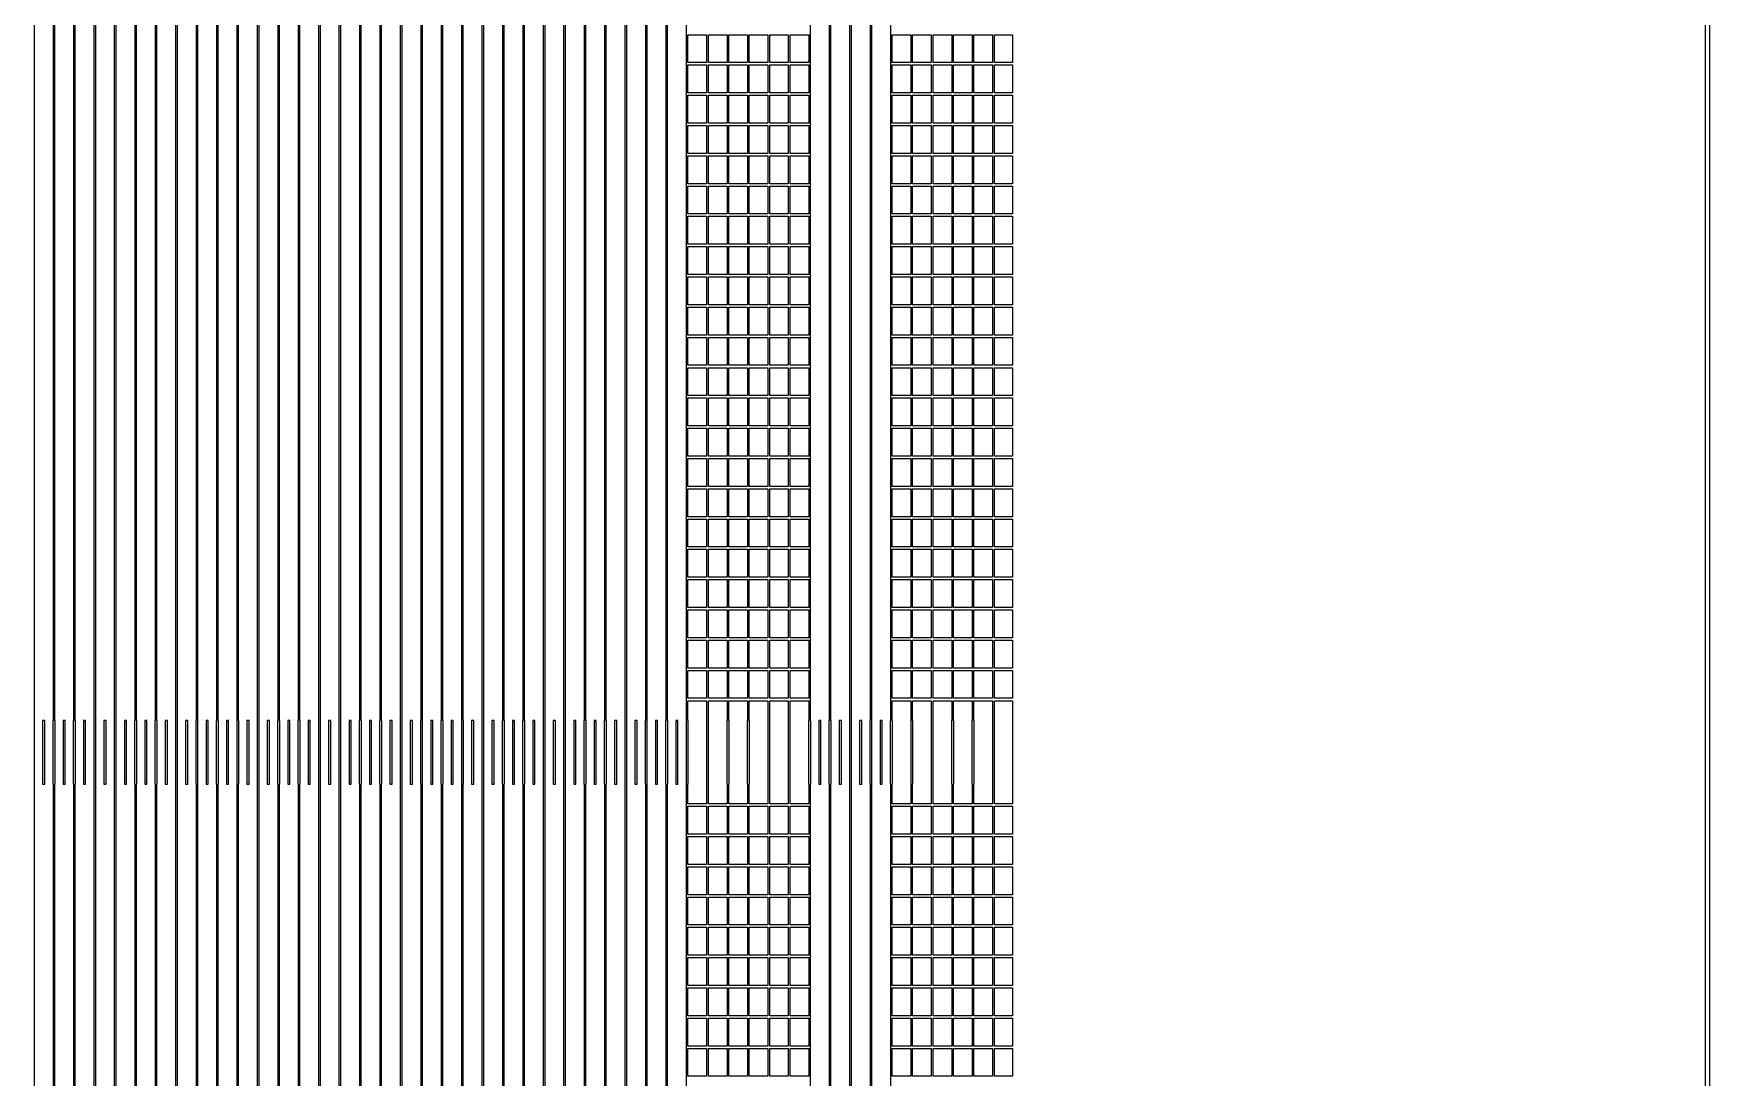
# Model space of a CAD drawing. Extents: x -145 to 145, y -175 to 185.
# Drawn here: x 60.1 to 145.1, y 4.6 to 57.6 of the extents above; entities that cross this region are included whole.
import ezdxf

# ---------------------------------------------------------------- set-up
doc = ezdxf.new("R2010")
doc.units = 0
doc.layers.add('screen_exp-1p', color=7, linetype='CONTINUOUS')

msp = doc.modelspace()

# ---------------------------------------------------------------- linework, layer by layer
at = {"layer": 'screen_exp-1p'}
for points in [[(-145.1, 185.1), (145.1, 185.1), (145.1, -175.1), (-145.1, -175.1), (-145.1, 185.1)], [(-144.9, 0.1), (-134.9, 0.1), (-134.9, -0.1), (-144.9, -0.1), (-144.9, -174.9), (144.9, -174.9), (144.9, -0.1), (134.9, -0.1), (134.9, 0.1), (144.9, 0.1), (144.9, 184.9), (-144.9, 184.9), (-144.9, 0.1)], [(60.133, -19.492), (60.133, 19.492), (60.143, 19.492), (60.143, 22.728), (60.133, 22.728), (60.133, 61.712)], [(61.079, 61.712), (61.079, 22.728), (61.069, 22.728), (61.069, 19.492), (61.079, 19.492), (61.079, -19.492)], [(61.169, -19.492), (61.169, 19.492), (61.179, 19.492), (61.179, 22.728), (61.169, 22.728), (61.169, 61.712)], [(62.115, 61.712), (62.115, 22.728), (62.105, 22.728), (62.105, 19.492), (62.115, 19.492), (62.115, -19.492)], [(62.205, -19.492), (62.205, 19.492), (62.215, 19.492), (62.215, 22.728), (62.205, 22.728), (62.205, 61.712)], [(63.151, 61.712), (63.151, 22.728), (63.141, 22.728), (63.141, 19.492), (63.151, 19.492), (63.151, -19.492)], [(63.241, -19.492), (63.241, 19.492), (63.251, 19.492), (63.251, 22.728), (63.241, 22.728), (63.241, 61.712)], [(64.187, 61.712), (64.187, 22.728), (64.177, 22.728), (64.177, 19.492), (64.187, 19.492), (64.187, -19.492)], [(64.277, -19.492), (64.277, 19.492), (64.287, 19.492), (64.287, 22.728), (64.277, 22.728), (64.277, 61.712)], [(65.223, 61.712), (65.223, 22.728), (65.213, 22.728), (65.213, 19.492), (65.223, 19.492), (65.223, -19.492)], [(65.313, -19.492), (65.313, 19.492), (65.323, 19.492), (65.323, 22.728), (65.313, 22.728), (65.313, 61.712)], [(66.259, 61.712), (66.259, 22.728), (66.249, 22.728), (66.249, 19.492), (66.259, 19.492), (66.259, -19.492)], [(66.349, -19.492), (66.349, 19.492), (66.359, 19.492), (66.359, 22.728), (66.349, 22.728), (66.349, 61.712)], [(67.295, 61.712), (67.295, 22.728), (67.285, 22.728), (67.285, 19.492), (67.295, 19.492), (67.295, -19.492)], [(67.385, -19.492), (67.385, 19.492), (67.395, 19.492), (67.395, 22.728), (67.385, 22.728), (67.385, 61.712)], [(68.331, 61.712), (68.331, 22.728), (68.321, 22.728), (68.321, 19.492), (68.331, 19.492), (68.331, -19.492)], [(68.421, -19.492), (68.421, 19.492), (68.431, 19.492), (68.431, 22.728), (68.421, 22.728), (68.421, 61.712)], [(69.367, 61.712), (69.367, 22.728), (69.357, 22.728), (69.357, 19.492), (69.367, 19.492), (69.367, -19.492)], [(69.457, -19.492), (69.457, 19.492), (69.467, 19.492), (69.467, 22.728), (69.457, 22.728), (69.457, 61.712)], [(70.403, 61.712), (70.403, 22.728), (70.393, 22.728), (70.393, 19.492), (70.403, 19.492), (70.403, -19.492)], [(70.493, -19.492), (70.493, 19.492), (70.503, 19.492), (70.503, 22.728), (70.493, 22.728), (70.493, 61.712)], [(71.439, 61.712), (71.439, 22.728), (71.429, 22.728), (71.429, 19.492), (71.439, 19.492), (71.439, -19.492)], [(71.529, -19.492), (71.529, 19.492), (71.539, 19.492), (71.539, 22.728), (71.529, 22.728), (71.529, 61.712)], [(72.475, 61.712), (72.475, 22.728), (72.465, 22.728), (72.465, 19.492), (72.475, 19.492), (72.475, -19.492)], [(72.565, -19.492), (72.565, 19.492), (72.575, 19.492), (72.575, 22.728), (72.565, 22.728), (72.565, 61.712)], [(73.511, 61.712), (73.511, 22.728), (73.501, 22.728), (73.501, 19.492), (73.511, 19.492), (73.511, -19.492)], [(73.601, -19.492), (73.601, 19.492), (73.611, 19.492), (73.611, 22.728), (73.601, 22.728), (73.601, 61.712)], [(74.547, 61.712), (74.547, 22.728), (74.537, 22.728), (74.537, 19.492), (74.547, 19.492), (74.547, -19.492)], [(74.637, -19.492), (74.637, 19.492), (74.647, 19.492), (74.647, 22.728), (74.637, 22.728), (74.637, 61.712)], [(75.583, 61.712), (75.583, 22.728), (75.573, 22.728), (75.573, 19.492), (75.583, 19.492), (75.583, -19.492)], [(75.673, -19.492), (75.673, 19.492), (75.683, 19.492), (75.683, 22.728), (75.673, 22.728), (75.673, 61.712)], [(76.619, 61.712), (76.619, 22.728), (76.609, 22.728), (76.609, 19.492), (76.619, 19.492), (76.619, -19.492)], [(76.709, -19.492), (76.709, 19.492), (76.719, 19.492), (76.719, 22.728), (76.709, 22.728), (76.709, 61.712)], [(77.655, 61.712), (77.655, 22.728), (77.645, 22.728), (77.645, 19.492), (77.655, 19.492), (77.655, -19.492)], [(77.745, -19.492), (77.745, 19.492), (77.755, 19.492), (77.755, 22.728), (77.745, 22.728), (77.745, 61.712)], [(78.691, 61.712), (78.691, 22.728), (78.681, 22.728), (78.681, 19.492), (78.691, 19.492), (78.691, -19.492)], [(78.781, -19.492), (78.781, 19.492), (78.791, 19.492), (78.791, 22.728), (78.781, 22.728), (78.781, 61.712)], [(79.727, 61.712), (79.727, 22.728), (79.717, 22.728), (79.717, 19.492), (79.727, 19.492), (79.727, -19.492)], [(79.817, -19.492), (79.817, 19.492), (79.827, 19.492), (79.827, 22.728), (79.817, 22.728), (79.817, 61.712)], [(80.763, 61.712), (80.763, 22.728), (80.753, 22.728), (80.753, 19.492), (80.763, 19.492), (80.763, -19.492)], [(80.853, -19.492), (80.853, 19.492), (80.863, 19.492), (80.863, 22.728), (80.853, 22.728), (80.853, 61.712)], [(81.799, 61.712), (81.799, 22.728), (81.789, 22.728), (81.789, 19.492), (81.799, 19.492), (81.799, -19.492)], [(81.889, -19.492), (81.889, 19.492), (81.899, 19.492), (81.899, 22.728), (81.889, 22.728), (81.889, 61.712)], [(82.835, 61.712), (82.835, 22.728), (82.825, 22.728), (82.825, 19.492), (82.835, 19.492), (82.835, -19.492)], [(82.925, -19.492), (82.925, 19.492), (82.935, 19.492), (82.935, 22.728), (82.925, 22.728), (82.925, 61.712)], [(83.871, 61.712), (83.871, 22.728), (83.861, 22.728), (83.861, 19.492), (83.871, 19.492), (83.871, -19.492)], [(83.961, -19.492), (83.961, 19.492), (83.971, 19.492), (83.971, 22.728), (83.961, 22.728), (83.961, 61.712)], [(84.907, 61.712), (84.907, 22.728), (84.897, 22.728), (84.897, 19.492), (84.907, 19.492), (84.907, -19.492)], [(84.997, -19.492), (84.997, 19.492), (85.007, 19.492), (85.007, 22.728), (84.997, 22.728), (84.997, 61.712)], [(85.943, 61.712), (85.943, 22.728), (85.933, 22.728), (85.933, 19.492), (85.943, 19.492), (85.943, -19.492)], [(86.033, -19.492), (86.033, 19.492), (86.043, 19.492), (86.043, 22.728), (86.033, 22.728), (86.033, 61.712)], [(86.979, 61.712), (86.979, 22.728), (86.969, 22.728), (86.969, 19.492), (86.979, 19.492), (86.979, -19.492)], [(87.069, -19.492), (87.069, 19.492), (87.079, 19.492), (87.079, 22.728), (87.069, 22.728), (87.069, 61.712)], [(88.015, 61.712), (88.015, 22.728), (88.005, 22.728), (88.005, 19.492), (88.015, 19.492), (88.015, -19.492)], [(88.105, -19.492), (88.105, 19.492), (88.115, 19.492), (88.115, 22.728), (88.105, 22.728), (88.105, 61.712)], [(89.051, 61.712), (89.051, 22.728), (89.041, 22.728), (89.041, 19.492), (89.051, 19.492), (89.051, -19.492)], [(89.141, -19.492), (89.141, 19.492), (89.151, 19.492), (89.151, 22.728), (89.141, 22.728), (89.141, 61.712)], [(90.087, 61.712), (90.087, 22.728), (90.077, 22.728), (90.077, 19.492), (90.087, 19.492), (90.087, -19.492)], [(90.177, -19.492), (90.177, 19.492), (90.187, 19.492), (90.187, 22.728), (90.177, 22.728), (90.177, 61.712)], [(91.123, 61.712), (91.123, 22.728), (91.113, 22.728), (91.113, 19.492), (91.123, 19.492), (91.123, -19.492)], [(91.213, -19.492), (91.213, 19.492), (91.223, 19.492), (91.223, 22.728), (91.213, 22.728), (91.213, 61.712)], [(92.159, 61.712), (92.159, 22.728), (92.149, 22.728), (92.149, 19.492), (92.159, 19.492), (92.159, -19.492)], [(92.249, -19.492), (92.249, 19.492), (92.259, 19.492), (92.259, 22.728), (92.249, 22.728), (92.249, 61.712)], [(93.195, 61.712), (93.195, 22.728), (93.185, 22.728), (93.185, 19.492), (93.195, 19.492), (93.195, -19.492)], [(99.501, -19.492), (99.501, 19.492), (99.511, 19.492), (99.511, 22.728), (99.501, 22.728), (99.501, 61.712)], [(100.447, 61.712), (100.447, 22.728), (100.437, 22.728), (100.437, 19.492), (100.447, 19.492), (100.447, -19.492)], [(100.537, -19.492), (100.537, 19.492), (100.547, 19.492), (100.547, 22.728), (100.537, 22.728), (100.537, 61.712)], [(101.483, 61.712), (101.483, 22.728), (101.473, 22.728), (101.473, 19.492), (101.483, 19.492), (101.483, -19.492)], [(101.573, -19.492), (101.573, 19.492), (101.583, 19.492), (101.583, 22.728), (101.573, 22.728), (101.573, 61.712)], [(102.519, 61.712), (102.519, 22.728), (102.509, 22.728), (102.509, 19.492), (102.519, 19.492), (102.519, -19.492)], [(102.609, -19.492), (102.609, 19.492), (102.619, 19.492), (102.619, 22.728), (102.609, 22.728), (102.609, 61.712)], [(103.555, 61.712), (103.555, 22.728), (103.545, 22.728), (103.545, 19.492), (103.555, 19.492), (103.555, -19.492)], [(93.285, 57.52), (94.231, 57.52), (94.231, 56.104), (93.285, 56.104), (93.285, 57.52)], [(94.321, 57.52), (95.267, 57.52), (95.267, 56.104), (94.321, 56.104), (94.321, 57.52)], [(95.357, 57.52), (96.303, 57.52), (96.303, 56.104), (95.357, 56.104), (95.357, 57.52)], [(96.393, 57.52), (97.339, 57.52), (97.339, 56.104), (96.393, 56.104), (96.393, 57.52)], [(97.429, 57.52), (98.375, 57.52), (98.375, 56.104), (97.429, 56.104), (97.429, 57.52)], [(98.465, 57.52), (99.411, 57.52), (99.411, 56.104), (98.465, 56.104), (98.465, 57.52)], [(103.645, 57.52), (104.591, 57.52), (104.591, 56.104), (103.645, 56.104), (103.645, 57.52)], [(104.681, 57.52), (105.627, 57.52), (105.627, 56.104), (104.681, 56.104), (104.681, 57.52)], [(105.717, 57.52), (106.663, 57.52), (106.663, 56.104), (105.717, 56.104), (105.717, 57.52)], [(106.753, 57.52), (107.699, 57.52), (107.699, 56.104), (106.753, 56.104), (106.753, 57.52)], [(107.789, 57.52), (108.735, 57.52), (108.735, 56.104), (107.789, 56.104), (107.789, 57.52)], [(108.825, 57.52), (109.75, 57.52), (109.75, 56.104), (108.825, 56.104), (108.825, 57.52)], [(93.285, 55.984), (94.231, 55.984), (94.231, 54.568), (93.285, 54.568), (93.285, 55.984)], [(94.321, 55.984), (95.267, 55.984), (95.267, 54.568), (94.321, 54.568), (94.321, 55.984)], [(95.357, 55.984), (96.303, 55.984), (96.303, 54.568), (95.357, 54.568), (95.357, 55.984)], [(96.393, 55.984), (97.339, 55.984), (97.339, 54.568), (96.393, 54.568), (96.393, 55.984)], [(97.429, 55.984), (98.375, 55.984), (98.375, 54.568), (97.429, 54.568), (97.429, 55.984)], [(98.465, 55.984), (99.411, 55.984), (99.411, 54.568), (98.465, 54.568), (98.465, 55.984)], [(103.645, 55.984), (104.591, 55.984), (104.591, 54.568), (103.645, 54.568), (103.645, 55.984)], [(104.681, 55.984), (105.627, 55.984), (105.627, 54.568), (104.681, 54.568), (104.681, 55.984)], [(105.717, 55.984), (106.663, 55.984), (106.663, 54.568), (105.717, 54.568), (105.717, 55.984)], [(106.753, 55.984), (107.699, 55.984), (107.699, 54.568), (106.753, 54.568), (106.753, 55.984)], [(107.789, 55.984), (108.735, 55.984), (108.735, 54.568), (107.789, 54.568), (107.789, 55.984)], [(108.825, 55.984), (109.75, 55.984), (109.75, 54.568), (108.825, 54.568), (108.825, 55.984)], [(93.285, 54.448), (94.231, 54.448), (94.231, 53.032), (93.285, 53.032), (93.285, 54.448)], [(94.321, 54.448), (95.267, 54.448), (95.267, 53.032), (94.321, 53.032), (94.321, 54.448)], [(95.357, 54.448), (96.303, 54.448), (96.303, 53.032), (95.357, 53.032), (95.357, 54.448)], [(96.393, 54.448), (97.339, 54.448), (97.339, 53.032), (96.393, 53.032), (96.393, 54.448)], [(97.429, 54.448), (98.375, 54.448), (98.375, 53.032), (97.429, 53.032), (97.429, 54.448)], [(98.465, 54.448), (99.411, 54.448), (99.411, 53.032), (98.465, 53.032), (98.465, 54.448)], [(103.645, 54.448), (104.591, 54.448), (104.591, 53.032), (103.645, 53.032), (103.645, 54.448)], [(104.681, 54.448), (105.627, 54.448), (105.627, 53.032), (104.681, 53.032), (104.681, 54.448)], [(105.717, 54.448), (106.663, 54.448), (106.663, 53.032), (105.717, 53.032), (105.717, 54.448)], [(106.753, 54.448), (107.699, 54.448), (107.699, 53.032), (106.753, 53.032), (106.753, 54.448)], [(107.789, 54.448), (108.735, 54.448), (108.735, 53.032), (107.789, 53.032), (107.789, 54.448)], [(108.825, 54.448), (109.75, 54.448), (109.75, 53.032), (108.825, 53.032), (108.825, 54.448)], [(93.285, 52.912), (94.231, 52.912), (94.231, 51.496), (93.285, 51.496), (93.285, 52.912)], [(94.321, 52.912), (95.267, 52.912), (95.267, 51.496), (94.321, 51.496), (94.321, 52.912)], [(95.357, 52.912), (96.303, 52.912), (96.303, 51.496), (95.357, 51.496), (95.357, 52.912)], [(96.393, 52.912), (97.339, 52.912), (97.339, 51.496), (96.393, 51.496), (96.393, 52.912)], [(97.429, 52.912), (98.375, 52.912), (98.375, 51.496), (97.429, 51.496), (97.429, 52.912)], [(98.465, 52.912), (99.411, 52.912), (99.411, 51.496), (98.465, 51.496), (98.465, 52.912)], [(103.645, 52.912), (104.591, 52.912), (104.591, 51.496), (103.645, 51.496), (103.645, 52.912)], [(104.681, 52.912), (105.627, 52.912), (105.627, 51.496), (104.681, 51.496), (104.681, 52.912)], [(105.717, 52.912), (106.663, 52.912), (106.663, 51.496), (105.717, 51.496), (105.717, 52.912)], [(106.753, 52.912), (107.699, 52.912), (107.699, 51.496), (106.753, 51.496), (106.753, 52.912)], [(107.789, 52.912), (108.735, 52.912), (108.735, 51.496), (107.789, 51.496), (107.789, 52.912)], [(108.825, 52.912), (109.75, 52.912), (109.75, 51.496), (108.825, 51.496), (108.825, 52.912)], [(93.285, 51.376), (94.231, 51.376), (94.231, 49.96), (93.285, 49.96), (93.285, 51.376)], [(94.321, 51.376), (95.267, 51.376), (95.267, 49.96), (94.321, 49.96), (94.321, 51.376)], [(95.357, 51.376), (96.303, 51.376), (96.303, 49.96), (95.357, 49.96), (95.357, 51.376)], [(96.393, 51.376), (97.339, 51.376), (97.339, 49.96), (96.393, 49.96), (96.393, 51.376)], [(97.429, 51.376), (98.375, 51.376), (98.375, 49.96), (97.429, 49.96), (97.429, 51.376)], [(98.465, 51.376), (99.411, 51.376), (99.411, 49.96), (98.465, 49.96), (98.465, 51.376)], [(103.645, 51.376), (104.591, 51.376), (104.591, 49.96), (103.645, 49.96), (103.645, 51.376)], [(104.681, 51.376), (105.627, 51.376), (105.627, 49.96), (104.681, 49.96), (104.681, 51.376)], [(105.717, 51.376), (106.663, 51.376), (106.663, 49.96), (105.717, 49.96), (105.717, 51.376)], [(106.753, 51.376), (107.699, 51.376), (107.699, 49.96), (106.753, 49.96), (106.753, 51.376)], [(107.789, 51.376), (108.735, 51.376), (108.735, 49.96), (107.789, 49.96), (107.789, 51.376)], [(108.825, 51.376), (109.75, 51.376), (109.75, 49.96), (108.825, 49.96), (108.825, 51.376)], [(93.285, 49.84), (94.231, 49.84), (94.231, 48.424), (93.285, 48.424), (93.285, 49.84)], [(94.321, 49.84), (95.267, 49.84), (95.267, 48.424), (94.321, 48.424), (94.321, 49.84)], [(95.357, 49.84), (96.303, 49.84), (96.303, 48.424), (95.357, 48.424), (95.357, 49.84)], [(96.393, 49.84), (97.339, 49.84), (97.339, 48.424), (96.393, 48.424), (96.393, 49.84)], [(97.429, 49.84), (98.375, 49.84), (98.375, 48.424), (97.429, 48.424), (97.429, 49.84)], [(98.465, 49.84), (99.411, 49.84), (99.411, 48.424), (98.465, 48.424), (98.465, 49.84)], [(103.645, 49.84), (104.591, 49.84), (104.591, 48.424), (103.645, 48.424), (103.645, 49.84)], [(104.681, 49.84), (105.627, 49.84), (105.627, 48.424), (104.681, 48.424), (104.681, 49.84)], [(105.717, 49.84), (106.663, 49.84), (106.663, 48.424), (105.717, 48.424), (105.717, 49.84)], [(106.753, 49.84), (107.699, 49.84), (107.699, 48.424), (106.753, 48.424), (106.753, 49.84)], [(107.789, 49.84), (108.735, 49.84), (108.735, 48.424), (107.789, 48.424), (107.789, 49.84)], [(108.825, 49.84), (109.75, 49.84), (109.75, 48.424), (108.825, 48.424), (108.825, 49.84)], [(93.285, 48.304), (94.231, 48.304), (94.231, 46.888), (93.285, 46.888), (93.285, 48.304)], [(94.321, 48.304), (95.267, 48.304), (95.267, 46.888), (94.321, 46.888), (94.321, 48.304)], [(95.357, 48.304), (96.303, 48.304), (96.303, 46.888), (95.357, 46.888), (95.357, 48.304)], [(96.393, 48.304), (97.339, 48.304), (97.339, 46.888), (96.393, 46.888), (96.393, 48.304)], [(97.429, 48.304), (98.375, 48.304), (98.375, 46.888), (97.429, 46.888), (97.429, 48.304)], [(98.465, 48.304), (99.411, 48.304), (99.411, 46.888), (98.465, 46.888), (98.465, 48.304)], [(103.645, 48.304), (104.591, 48.304), (104.591, 46.888), (103.645, 46.888), (103.645, 48.304)], [(104.681, 48.304), (105.627, 48.304), (105.627, 46.888), (104.681, 46.888), (104.681, 48.304)], [(105.717, 48.304), (106.663, 48.304), (106.663, 46.888), (105.717, 46.888), (105.717, 48.304)], [(106.753, 48.304), (107.699, 48.304), (107.699, 46.888), (106.753, 46.888), (106.753, 48.304)], [(107.789, 48.304), (108.735, 48.304), (108.735, 46.888), (107.789, 46.888), (107.789, 48.304)], [(108.825, 48.304), (109.75, 48.304), (109.75, 46.888), (108.825, 46.888), (108.825, 48.304)], [(93.285, 46.768), (94.231, 46.768), (94.231, 45.352), (93.285, 45.352), (93.285, 46.768)], [(94.321, 46.768), (95.267, 46.768), (95.267, 45.352), (94.321, 45.352), (94.321, 46.768)], [(95.357, 46.768), (96.303, 46.768), (96.303, 45.352), (95.357, 45.352), (95.357, 46.768)], [(96.393, 46.768), (97.339, 46.768), (97.339, 45.352), (96.393, 45.352), (96.393, 46.768)], [(97.429, 46.768), (98.375, 46.768), (98.375, 45.352), (97.429, 45.352), (97.429, 46.768)], [(98.465, 46.768), (99.411, 46.768), (99.411, 45.352), (98.465, 45.352), (98.465, 46.768)], [(103.645, 46.768), (104.591, 46.768), (104.591, 45.352), (103.645, 45.352), (103.645, 46.768)], [(104.681, 46.768), (105.627, 46.768), (105.627, 45.352), (104.681, 45.352), (104.681, 46.768)], [(105.717, 46.768), (106.663, 46.768), (106.663, 45.352), (105.717, 45.352), (105.717, 46.768)], [(106.753, 46.768), (107.699, 46.768), (107.699, 45.352), (106.753, 45.352), (106.753, 46.768)], [(107.789, 46.768), (108.735, 46.768), (108.735, 45.352), (107.789, 45.352), (107.789, 46.768)], [(108.825, 46.768), (109.75, 46.768), (109.75, 45.352), (108.825, 45.352), (108.825, 46.768)], [(93.285, 45.232), (94.231, 45.232), (94.231, 43.816), (93.285, 43.816), (93.285, 45.232)], [(94.321, 45.232), (95.267, 45.232), (95.267, 43.816), (94.321, 43.816), (94.321, 45.232)], [(95.357, 45.232), (96.303, 45.232), (96.303, 43.816), (95.357, 43.816), (95.357, 45.232)], [(96.393, 45.232), (97.339, 45.232), (97.339, 43.816), (96.393, 43.816), (96.393, 45.232)], [(97.429, 45.232), (98.375, 45.232), (98.375, 43.816), (97.429, 43.816), (97.429, 45.232)], [(98.465, 45.232), (99.411, 45.232), (99.411, 43.816), (98.465, 43.816), (98.465, 45.232)], [(103.645, 45.232), (104.591, 45.232), (104.591, 43.816), (103.645, 43.816), (103.645, 45.232)], [(104.681, 45.232), (105.627, 45.232), (105.627, 43.816), (104.681, 43.816), (104.681, 45.232)], [(105.717, 45.232), (106.663, 45.232), (106.663, 43.816), (105.717, 43.816), (105.717, 45.232)], [(106.753, 45.232), (107.699, 45.232), (107.699, 43.816), (106.753, 43.816), (106.753, 45.232)], [(107.789, 45.232), (108.735, 45.232), (108.735, 43.816), (107.789, 43.816), (107.789, 45.232)], [(108.825, 45.232), (109.75, 45.232), (109.75, 43.816), (108.825, 43.816), (108.825, 45.232)], [(93.285, 43.696), (94.231, 43.696), (94.231, 42.28), (93.285, 42.28), (93.285, 43.696)], [(94.321, 43.696), (95.267, 43.696), (95.267, 42.28), (94.321, 42.28), (94.321, 43.696)], [(95.357, 43.696), (96.303, 43.696), (96.303, 42.28), (95.357, 42.28), (95.357, 43.696)], [(96.393, 43.696), (97.339, 43.696), (97.339, 42.28), (96.393, 42.28), (96.393, 43.696)], [(97.429, 43.696), (98.375, 43.696), (98.375, 42.28), (97.429, 42.28), (97.429, 43.696)], [(98.465, 43.696), (99.411, 43.696), (99.411, 42.28), (98.465, 42.28), (98.465, 43.696)], [(103.645, 43.696), (104.591, 43.696), (104.591, 42.28), (103.645, 42.28), (103.645, 43.696)], [(104.681, 43.696), (105.627, 43.696), (105.627, 42.28), (104.681, 42.28), (104.681, 43.696)], [(105.717, 43.696), (106.663, 43.696), (106.663, 42.28), (105.717, 42.28), (105.717, 43.696)], [(106.753, 43.696), (107.699, 43.696), (107.699, 42.28), (106.753, 42.28), (106.753, 43.696)], [(107.789, 43.696), (108.735, 43.696), (108.735, 42.28), (107.789, 42.28), (107.789, 43.696)], [(108.825, 43.696), (109.75, 43.696), (109.75, 42.28), (108.825, 42.28), (108.825, 43.696)], [(93.285, 42.16), (94.231, 42.16), (94.231, 40.744), (93.285, 40.744), (93.285, 42.16)], [(94.321, 42.16), (95.267, 42.16), (95.267, 40.744), (94.321, 40.744), (94.321, 42.16)], [(95.357, 42.16), (96.303, 42.16), (96.303, 40.744), (95.357, 40.744), (95.357, 42.16)], [(96.393, 42.16), (97.339, 42.16), (97.339, 40.744), (96.393, 40.744), (96.393, 42.16)], [(97.429, 42.16), (98.375, 42.16), (98.375, 40.744), (97.429, 40.744), (97.429, 42.16)], [(98.465, 42.16), (99.411, 42.16), (99.411, 40.744), (98.465, 40.744), (98.465, 42.16)], [(103.645, 42.16), (104.591, 42.16), (104.591, 40.744), (103.645, 40.744), (103.645, 42.16)], [(104.681, 42.16), (105.627, 42.16), (105.627, 40.744), (104.681, 40.744), (104.681, 42.16)], [(105.717, 42.16), (106.663, 42.16), (106.663, 40.744), (105.717, 40.744), (105.717, 42.16)], [(106.753, 42.16), (107.699, 42.16), (107.699, 40.744), (106.753, 40.744), (106.753, 42.16)], [(107.789, 42.16), (108.735, 42.16), (108.735, 40.744), (107.789, 40.744), (107.789, 42.16)], [(108.825, 42.16), (109.75, 42.16), (109.75, 40.744), (108.825, 40.744), (108.825, 42.16)], [(93.285, 40.624), (94.231, 40.624), (94.231, 39.208), (93.285, 39.208), (93.285, 40.624)], [(94.321, 40.624), (95.267, 40.624), (95.267, 39.208), (94.321, 39.208), (94.321, 40.624)], [(95.357, 40.624), (96.303, 40.624), (96.303, 39.208), (95.357, 39.208), (95.357, 40.624)], [(96.393, 40.624), (97.339, 40.624), (97.339, 39.208), (96.393, 39.208), (96.393, 40.624)], [(97.429, 40.624), (98.375, 40.624), (98.375, 39.208), (97.429, 39.208), (97.429, 40.624)], [(98.465, 40.624), (99.411, 40.624), (99.411, 39.208), (98.465, 39.208), (98.465, 40.624)], [(103.645, 40.624), (104.591, 40.624), (104.591, 39.208), (103.645, 39.208), (103.645, 40.624)], [(104.681, 40.624), (105.627, 40.624), (105.627, 39.208), (104.681, 39.208), (104.681, 40.624)], [(105.717, 40.624), (106.663, 40.624), (106.663, 39.208), (105.717, 39.208), (105.717, 40.624)], [(106.753, 40.624), (107.699, 40.624), (107.699, 39.208), (106.753, 39.208), (106.753, 40.624)], [(107.789, 40.624), (108.735, 40.624), (108.735, 39.208), (107.789, 39.208), (107.789, 40.624)], [(108.825, 40.624), (109.75, 40.624), (109.75, 39.208), (108.825, 39.208), (108.825, 40.624)], [(93.285, 39.088), (94.231, 39.088), (94.231, 37.672), (93.285, 37.672), (93.285, 39.088)], [(94.321, 39.088), (95.267, 39.088), (95.267, 37.672), (94.321, 37.672), (94.321, 39.088)], [(95.357, 39.088), (96.303, 39.088), (96.303, 37.672), (95.357, 37.672), (95.357, 39.088)], [(96.393, 39.088), (97.339, 39.088), (97.339, 37.672), (96.393, 37.672), (96.393, 39.088)], [(97.429, 39.088), (98.375, 39.088), (98.375, 37.672), (97.429, 37.672), (97.429, 39.088)], [(98.465, 39.088), (99.411, 39.088), (99.411, 37.672), (98.465, 37.672), (98.465, 39.088)], [(103.645, 39.088), (104.591, 39.088), (104.591, 37.672), (103.645, 37.672), (103.645, 39.088)], [(104.681, 39.088), (105.627, 39.088), (105.627, 37.672), (104.681, 37.672), (104.681, 39.088)], [(105.717, 39.088), (106.663, 39.088), (106.663, 37.672), (105.717, 37.672), (105.717, 39.088)], [(106.753, 39.088), (107.699, 39.088), (107.699, 37.672), (106.753, 37.672), (106.753, 39.088)], [(107.789, 39.088), (108.735, 39.088), (108.735, 37.672), (107.789, 37.672), (107.789, 39.088)], [(108.825, 39.088), (109.75, 39.088), (109.75, 37.672), (108.825, 37.672), (108.825, 39.088)], [(93.285, 37.552), (94.231, 37.552), (94.231, 36.136), (93.285, 36.136), (93.285, 37.552)], [(94.321, 37.552), (95.267, 37.552), (95.267, 36.136), (94.321, 36.136), (94.321, 37.552)], [(95.357, 37.552), (96.303, 37.552), (96.303, 36.136), (95.357, 36.136), (95.357, 37.552)], [(96.393, 37.552), (97.339, 37.552), (97.339, 36.136), (96.393, 36.136), (96.393, 37.552)], [(97.429, 37.552), (98.375, 37.552), (98.375, 36.136), (97.429, 36.136), (97.429, 37.552)], [(98.465, 37.552), (99.411, 37.552), (99.411, 36.136), (98.465, 36.136), (98.465, 37.552)], [(103.645, 37.552), (104.591, 37.552), (104.591, 36.136), (103.645, 36.136), (103.645, 37.552)], [(104.681, 37.552), (105.627, 37.552), (105.627, 36.136), (104.681, 36.136), (104.681, 37.552)], [(105.717, 37.552), (106.663, 37.552), (106.663, 36.136), (105.717, 36.136), (105.717, 37.552)], [(106.753, 37.552), (107.699, 37.552), (107.699, 36.136), (106.753, 36.136), (106.753, 37.552)], [(107.789, 37.552), (108.735, 37.552), (108.735, 36.136), (107.789, 36.136), (107.789, 37.552)], [(108.825, 37.552), (109.75, 37.552), (109.75, 36.136), (108.825, 36.136), (108.825, 37.552)], [(93.285, 36.016), (94.231, 36.016), (94.231, 34.6), (93.285, 34.6), (93.285, 36.016)], [(94.321, 36.016), (95.267, 36.016), (95.267, 34.6), (94.321, 34.6), (94.321, 36.016)], [(95.357, 36.016), (96.303, 36.016), (96.303, 34.6), (95.357, 34.6), (95.357, 36.016)], [(96.393, 36.016), (97.339, 36.016), (97.339, 34.6), (96.393, 34.6), (96.393, 36.016)], [(97.429, 36.016), (98.375, 36.016), (98.375, 34.6), (97.429, 34.6), (97.429, 36.016)], [(98.465, 36.016), (99.411, 36.016), (99.411, 34.6), (98.465, 34.6), (98.465, 36.016)], [(103.645, 36.016), (104.591, 36.016), (104.591, 34.6), (103.645, 34.6), (103.645, 36.016)], [(104.681, 36.016), (105.627, 36.016), (105.627, 34.6), (104.681, 34.6), (104.681, 36.016)], [(105.717, 36.016), (106.663, 36.016), (106.663, 34.6), (105.717, 34.6), (105.717, 36.016)], [(106.753, 36.016), (107.699, 36.016), (107.699, 34.6), (106.753, 34.6), (106.753, 36.016)], [(107.789, 36.016), (108.735, 36.016), (108.735, 34.6), (107.789, 34.6), (107.789, 36.016)], [(108.825, 36.016), (109.75, 36.016), (109.75, 34.6), (108.825, 34.6), (108.825, 36.016)], [(93.285, 34.48), (94.231, 34.48), (94.231, 33.064), (93.285, 33.064), (93.285, 34.48)], [(94.321, 34.48), (95.267, 34.48), (95.267, 33.064), (94.321, 33.064), (94.321, 34.48)], [(95.357, 34.48), (96.303, 34.48), (96.303, 33.064), (95.357, 33.064), (95.357, 34.48)], [(96.393, 34.48), (97.339, 34.48), (97.339, 33.064), (96.393, 33.064), (96.393, 34.48)], [(97.429, 34.48), (98.375, 34.48), (98.375, 33.064), (97.429, 33.064), (97.429, 34.48)], [(98.465, 34.48), (99.411, 34.48), (99.411, 33.064), (98.465, 33.064), (98.465, 34.48)], [(103.645, 34.48), (104.591, 34.48), (104.591, 33.064), (103.645, 33.064), (103.645, 34.48)], [(104.681, 34.48), (105.627, 34.48), (105.627, 33.064), (104.681, 33.064), (104.681, 34.48)], [(105.717, 34.48), (106.663, 34.48), (106.663, 33.064), (105.717, 33.064), (105.717, 34.48)], [(106.753, 34.48), (107.699, 34.48), (107.699, 33.064), (106.753, 33.064), (106.753, 34.48)], [(107.789, 34.48), (108.735, 34.48), (108.735, 33.064), (107.789, 33.064), (107.789, 34.48)], [(108.825, 34.48), (109.75, 34.48), (109.75, 33.064), (108.825, 33.064), (108.825, 34.48)], [(93.285, 32.944), (94.231, 32.944), (94.231, 31.528), (93.285, 31.528), (93.285, 32.944)], [(94.321, 32.944), (95.267, 32.944), (95.267, 31.528), (94.321, 31.528), (94.321, 32.944)], [(95.357, 32.944), (96.303, 32.944), (96.303, 31.528), (95.357, 31.528), (95.357, 32.944)], [(96.393, 32.944), (97.339, 32.944), (97.339, 31.528), (96.393, 31.528), (96.393, 32.944)], [(97.429, 32.944), (98.375, 32.944), (98.375, 31.528), (97.429, 31.528), (97.429, 32.944)], [(98.465, 32.944), (99.411, 32.944), (99.411, 31.528), (98.465, 31.528), (98.465, 32.944)], [(103.645, 32.944), (104.591, 32.944), (104.591, 31.528), (103.645, 31.528), (103.645, 32.944)], [(104.681, 32.944), (105.627, 32.944), (105.627, 31.528), (104.681, 31.528), (104.681, 32.944)], [(105.717, 32.944), (106.663, 32.944), (106.663, 31.528), (105.717, 31.528), (105.717, 32.944)], [(106.753, 32.944), (107.699, 32.944), (107.699, 31.528), (106.753, 31.528), (106.753, 32.944)], [(107.789, 32.944), (108.735, 32.944), (108.735, 31.528), (107.789, 31.528), (107.789, 32.944)], [(108.825, 32.944), (109.75, 32.944), (109.75, 31.528), (108.825, 31.528), (108.825, 32.944)], [(93.285, 31.408), (94.231, 31.408), (94.231, 29.992), (93.285, 29.992), (93.285, 31.408)], [(94.321, 31.408), (95.267, 31.408), (95.267, 29.992), (94.321, 29.992), (94.321, 31.408)], [(95.357, 31.408), (96.303, 31.408), (96.303, 29.992), (95.357, 29.992), (95.357, 31.408)], [(96.393, 31.408), (97.339, 31.408), (97.339, 29.992), (96.393, 29.992), (96.393, 31.408)], [(97.429, 31.408), (98.375, 31.408), (98.375, 29.992), (97.429, 29.992), (97.429, 31.408)], [(98.465, 31.408), (99.411, 31.408), (99.411, 29.992), (98.465, 29.992), (98.465, 31.408)], [(103.645, 31.408), (104.591, 31.408), (104.591, 29.992), (103.645, 29.992), (103.645, 31.408)], [(104.681, 31.408), (105.627, 31.408), (105.627, 29.992), (104.681, 29.992), (104.681, 31.408)], [(105.717, 31.408), (106.663, 31.408), (106.663, 29.992), (105.717, 29.992), (105.717, 31.408)], [(106.753, 31.408), (107.699, 31.408), (107.699, 29.992), (106.753, 29.992), (106.753, 31.408)], [(107.789, 31.408), (108.735, 31.408), (108.735, 29.992), (107.789, 29.992), (107.789, 31.408)], [(108.825, 31.408), (109.75, 31.408), (109.75, 29.992), (108.825, 29.992), (108.825, 31.408)], [(93.285, 29.872), (94.231, 29.872), (94.231, 28.456), (93.285, 28.456), (93.285, 29.872)], [(94.321, 29.872), (95.267, 29.872), (95.267, 28.456), (94.321, 28.456), (94.321, 29.872)], [(95.357, 29.872), (96.303, 29.872), (96.303, 28.456), (95.357, 28.456), (95.357, 29.872)], [(96.393, 29.872), (97.339, 29.872), (97.339, 28.456), (96.393, 28.456), (96.393, 29.872)], [(97.429, 29.872), (98.375, 29.872), (98.375, 28.456), (97.429, 28.456), (97.429, 29.872)], [(98.465, 29.872), (99.411, 29.872), (99.411, 28.456), (98.465, 28.456), (98.465, 29.872)], [(103.645, 29.872), (104.591, 29.872), (104.591, 28.456), (103.645, 28.456), (103.645, 29.872)], [(104.681, 29.872), (105.627, 29.872), (105.627, 28.456), (104.681, 28.456), (104.681, 29.872)], [(105.717, 29.872), (106.663, 29.872), (106.663, 28.456), (105.717, 28.456), (105.717, 29.872)], [(106.753, 29.872), (107.699, 29.872), (107.699, 28.456), (106.753, 28.456), (106.753, 29.872)], [(107.789, 29.872), (108.735, 29.872), (108.735, 28.456), (107.789, 28.456), (107.789, 29.872)], [(108.825, 29.872), (109.75, 29.872), (109.75, 28.456), (108.825, 28.456), (108.825, 29.872)], [(93.285, 28.336), (94.231, 28.336), (94.231, 26.92), (93.285, 26.92), (93.285, 28.336)], [(94.321, 28.336), (95.267, 28.336), (95.267, 26.92), (94.321, 26.92), (94.321, 28.336)], [(95.357, 28.336), (96.303, 28.336), (96.303, 26.92), (95.357, 26.92), (95.357, 28.336)], [(96.393, 28.336), (97.339, 28.336), (97.339, 26.92), (96.393, 26.92), (96.393, 28.336)], [(97.429, 28.336), (98.375, 28.336), (98.375, 26.92), (97.429, 26.92), (97.429, 28.336)], [(98.465, 28.336), (99.411, 28.336), (99.411, 26.92), (98.465, 26.92), (98.465, 28.336)], [(103.645, 28.336), (104.591, 28.336), (104.591, 26.92), (103.645, 26.92), (103.645, 28.336)], [(104.681, 28.336), (105.627, 28.336), (105.627, 26.92), (104.681, 26.92), (104.681, 28.336)], [(105.717, 28.336), (106.663, 28.336), (106.663, 26.92), (105.717, 26.92), (105.717, 28.336)], [(106.753, 28.336), (107.699, 28.336), (107.699, 26.92), (106.753, 26.92), (106.753, 28.336)], [(107.789, 28.336), (108.735, 28.336), (108.735, 26.92), (107.789, 26.92), (107.789, 28.336)], [(108.825, 28.336), (109.75, 28.336), (109.75, 26.92), (108.825, 26.92), (108.825, 28.336)], [(93.285, 26.8), (94.231, 26.8), (94.231, 25.384), (93.285, 25.384), (93.285, 26.8)], [(94.321, 26.8), (95.267, 26.8), (95.267, 25.384), (94.321, 25.384), (94.321, 26.8)], [(95.357, 26.8), (96.303, 26.8), (96.303, 25.384), (95.357, 25.384), (95.357, 26.8)], [(96.393, 26.8), (97.339, 26.8), (97.339, 25.384), (96.393, 25.384), (96.393, 26.8)], [(97.429, 26.8), (98.375, 26.8), (98.375, 25.384), (97.429, 25.384), (97.429, 26.8)], [(98.465, 26.8), (99.411, 26.8), (99.411, 25.384), (98.465, 25.384), (98.465, 26.8)], [(103.645, 26.8), (104.591, 26.8), (104.591, 25.384), (103.645, 25.384), (103.645, 26.8)], [(104.681, 26.8), (105.627, 26.8), (105.627, 25.384), (104.681, 25.384), (104.681, 26.8)], [(105.717, 26.8), (106.663, 26.8), (106.663, 25.384), (105.717, 25.384), (105.717, 26.8)], [(106.753, 26.8), (107.699, 26.8), (107.699, 25.384), (106.753, 25.384), (106.753, 26.8)], [(107.789, 26.8), (108.735, 26.8), (108.735, 25.384), (107.789, 25.384), (107.789, 26.8)], [(108.825, 26.8), (109.75, 26.8), (109.75, 25.384), (108.825, 25.384), (108.825, 26.8)], [(93.285, 25.264), (94.231, 25.264), (94.231, 23.848), (93.285, 23.848), (93.285, 25.264)], [(94.321, 25.264), (95.267, 25.264), (95.267, 23.848), (94.321, 23.848), (94.321, 25.264)], [(95.357, 25.264), (96.303, 25.264), (96.303, 23.848), (95.357, 23.848), (95.357, 25.264)], [(96.393, 25.264), (97.339, 25.264), (97.339, 23.848), (96.393, 23.848), (96.393, 25.264)], [(97.429, 25.264), (98.375, 25.264), (98.375, 23.848), (97.429, 23.848), (97.429, 25.264)], [(98.465, 25.264), (99.411, 25.264), (99.411, 23.848), (98.465, 23.848), (98.465, 25.264)], [(103.645, 25.264), (104.591, 25.264), (104.591, 23.848), (103.645, 23.848), (103.645, 25.264)], [(104.681, 25.264), (105.627, 25.264), (105.627, 23.848), (104.681, 23.848), (104.681, 25.264)], [(105.717, 25.264), (106.663, 25.264), (106.663, 23.848), (105.717, 23.848), (105.717, 25.264)], [(106.753, 25.264), (107.699, 25.264), (107.699, 23.848), (106.753, 23.848), (106.753, 25.264)], [(107.789, 25.264), (108.735, 25.264), (108.735, 23.848), (107.789, 23.848), (107.789, 25.264)], [(108.825, 25.264), (109.75, 25.264), (109.75, 23.848), (108.825, 23.848), (108.825, 25.264)], [(93.295, 22.728), (93.285, 22.728), (93.285, 23.728), (94.231, 23.728), (94.231, 22.728), (94.221, 22.728), (94.221, 19.492), (94.231, 19.492), (94.231, 18.492), (93.285, 18.492), (93.285, 19.492), (93.295, 19.492), (93.295, 22.728)], [(94.331, 22.728), (94.321, 22.728), (94.321, 23.728), (95.267, 23.728), (95.267, 22.728), (95.257, 22.728), (95.257, 19.492), (95.267, 19.492), (95.267, 18.492), (94.321, 18.492), (94.321, 19.492), (94.331, 19.492), (94.331, 22.728)], [(95.367, 22.728), (95.357, 22.728), (95.357, 23.728), (96.303, 23.728), (96.303, 22.728), (96.293, 22.728), (96.293, 19.492), (96.303, 19.492), (96.303, 18.492), (95.357, 18.492), (95.357, 19.492), (95.367, 19.492), (95.367, 22.728)], [(96.403, 22.728), (96.393, 22.728), (96.393, 23.728), (97.339, 23.728), (97.339, 22.728), (97.329, 22.728), (97.329, 19.492), (97.339, 19.492), (97.339, 18.492), (96.393, 18.492), (96.393, 19.492), (96.403, 19.492), (96.403, 22.728)], [(97.439, 22.728), (97.429, 22.728), (97.429, 23.728), (98.375, 23.728), (98.375, 22.728), (98.365, 22.728), (98.365, 19.492), (98.375, 19.492), (98.375, 18.492), (97.429, 18.492), (97.429, 19.492), (97.439, 19.492), (97.439, 22.728)], [(98.475, 22.728), (98.465, 22.728), (98.465, 23.728), (99.411, 23.728), (99.411, 22.728), (99.401, 22.728), (99.401, 19.492), (99.411, 19.492), (99.411, 18.492), (98.465, 18.492), (98.465, 19.492), (98.475, 19.492), (98.475, 22.728)], [(103.655, 22.728), (103.645, 22.728), (103.645, 23.728), (104.591, 23.728), (104.591, 22.728), (104.581, 22.728), (104.581, 19.492), (104.591, 19.492), (104.591, 18.492), (103.645, 18.492), (103.645, 19.492), (103.655, 19.492), (103.655, 22.728)], [(104.691, 22.728), (104.681, 22.728), (104.681, 23.728), (105.627, 23.728), (105.627, 22.728), (105.617, 22.728), (105.617, 19.492), (105.627, 19.492), (105.627, 18.492), (104.681, 18.492), (104.681, 19.492), (104.691, 19.492), (104.691, 22.728)], [(105.727, 22.728), (105.717, 22.728), (105.717, 23.728), (106.663, 23.728), (106.663, 22.728), (106.653, 22.728), (106.653, 19.492), (106.663, 19.492), (106.663, 18.492), (105.717, 18.492), (105.717, 19.492), (105.727, 19.492), (105.727, 22.728)], [(106.763, 22.728), (106.753, 22.728), (106.753, 23.728), (107.699, 23.728), (107.699, 22.728), (107.689, 22.728), (107.689, 19.492), (107.699, 19.492), (107.699, 18.492), (106.753, 18.492), (106.753, 19.492), (106.763, 19.492), (106.763, 22.728)], [(107.799, 22.728), (107.789, 22.728), (107.789, 23.728), (108.735, 23.728), (108.735, 22.728), (108.725, 22.728), (108.725, 19.492), (108.735, 19.492), (108.735, 18.492), (107.789, 18.492), (107.789, 19.492), (107.799, 19.492), (107.799, 22.728)], [(108.835, 22.728), (108.825, 22.728), (108.825, 23.728), (109.75, 23.728), (109.75, 18.492), (108.825, 18.492), (108.825, 19.492), (108.835, 19.492), (108.835, 22.728)], [(60.661, 19.492), (60.661, 22.728), (60.551, 22.728), (60.551, 19.492), (60.661, 19.492)], [(61.587, 19.492), (61.697, 19.492), (61.697, 22.728), (61.587, 22.728), (61.587, 19.492)], [(62.623, 19.492), (62.733, 19.492), (62.733, 22.728), (62.623, 22.728), (62.623, 19.492)], [(63.659, 19.492), (63.769, 19.492), (63.769, 22.728), (63.659, 22.728), (63.659, 19.492)], [(64.805, 19.492), (64.805, 22.728), (64.695, 22.728), (64.695, 19.492), (64.805, 19.492)], [(65.841, 19.492), (65.841, 22.728), (65.731, 22.728), (65.731, 19.492), (65.841, 19.492)], [(66.877, 19.492), (66.877, 22.728), (66.767, 22.728), (66.767, 19.492), (66.877, 19.492)], [(67.913, 19.492), (67.913, 22.728), (67.803, 22.728), (67.803, 19.492), (67.913, 19.492)], [(68.949, 19.492), (68.949, 22.728), (68.839, 22.728), (68.839, 19.492), (68.949, 19.492)], [(69.985, 19.492), (69.985, 22.728), (69.875, 22.728), (69.875, 19.492), (69.985, 19.492)], [(70.911, 19.492), (71.021, 19.492), (71.021, 22.728), (70.911, 22.728), (70.911, 19.492)], [(71.947, 19.492), (72.057, 19.492), (72.057, 22.728), (71.947, 22.728), (71.947, 19.492)], [(73.093, 19.492), (73.093, 22.728), (72.983, 22.728), (72.983, 19.492), (73.093, 19.492)], [(74.019, 19.492), (74.129, 19.492), (74.129, 22.728), (74.019, 22.728), (74.019, 19.492)], [(75.165, 19.492), (75.165, 22.728), (75.055, 22.728), (75.055, 19.492), (75.165, 19.492)], [(76.201, 19.492), (76.201, 22.728), (76.091, 22.728), (76.091, 19.492), (76.201, 19.492)], [(77.237, 19.492), (77.237, 22.728), (77.127, 22.728), (77.127, 19.492), (77.237, 19.492)], [(78.273, 19.492), (78.273, 22.728), (78.163, 22.728), (78.163, 19.492), (78.273, 19.492)], [(79.309, 19.492), (79.309, 22.728), (79.199, 22.728), (79.199, 19.492), (79.309, 19.492)], [(80.345, 19.492), (80.345, 22.728), (80.235, 22.728), (80.235, 19.492), (80.345, 19.492)], [(81.381, 19.492), (81.381, 22.728), (81.271, 22.728), (81.271, 19.492), (81.381, 19.492)], [(82.417, 19.492), (82.417, 22.728), (82.307, 22.728), (82.307, 19.492), (82.417, 19.492)], [(83.453, 19.492), (83.453, 22.728), (83.343, 22.728), (83.343, 19.492), (83.453, 19.492)], [(84.489, 19.492), (84.489, 22.728), (84.379, 22.728), (84.379, 19.492), (84.489, 19.492)], [(85.415, 19.492), (85.525, 19.492), (85.525, 22.728), (85.415, 22.728), (85.415, 19.492)], [(86.451, 19.492), (86.561, 19.492), (86.561, 22.728), (86.451, 22.728), (86.451, 19.492)], [(87.597, 19.492), (87.597, 22.728), (87.487, 22.728), (87.487, 19.492), (87.597, 19.492)], [(88.633, 19.492), (88.633, 22.728), (88.523, 22.728), (88.523, 19.492), (88.633, 19.492)], [(89.559, 19.492), (89.669, 19.492), (89.669, 22.728), (89.559, 22.728), (89.559, 19.492)], [(90.595, 19.492), (90.705, 19.492), (90.705, 22.728), (90.595, 22.728), (90.595, 19.492)], [(91.741, 19.492), (91.741, 22.728), (91.631, 22.728), (91.631, 19.492), (91.741, 19.492)], [(92.777, 19.492), (92.777, 22.728), (92.667, 22.728), (92.667, 19.492), (92.777, 19.492)], [(99.919, 19.492), (100.029, 19.492), (100.029, 22.728), (99.919, 22.728), (99.919, 19.492)], [(101.065, 19.492), (101.065, 22.728), (100.955, 22.728), (100.955, 19.492), (101.065, 19.492)], [(102.101, 19.492), (102.101, 22.728), (101.991, 22.728), (101.991, 19.492), (102.101, 19.492)], [(103.027, 19.492), (103.137, 19.492), (103.137, 22.728), (103.027, 22.728), (103.027, 19.492)], [(93.285, 18.372), (94.231, 18.372), (94.231, 16.956), (93.285, 16.956), (93.285, 18.372)], [(94.321, 18.372), (95.267, 18.372), (95.267, 16.956), (94.321, 16.956), (94.321, 18.372)], [(95.357, 18.372), (96.303, 18.372), (96.303, 16.956), (95.357, 16.956), (95.357, 18.372)], [(96.393, 18.372), (97.339, 18.372), (97.339, 16.956), (96.393, 16.956), (96.393, 18.372)], [(97.429, 18.372), (98.375, 18.372), (98.375, 16.956), (97.429, 16.956), (97.429, 18.372)], [(98.465, 18.372), (99.411, 18.372), (99.411, 16.956), (98.465, 16.956), (98.465, 18.372)], [(103.645, 18.372), (104.591, 18.372), (104.591, 16.956), (103.645, 16.956), (103.645, 18.372)], [(104.681, 18.372), (105.627, 18.372), (105.627, 16.956), (104.681, 16.956), (104.681, 18.372)], [(105.717, 18.372), (106.663, 18.372), (106.663, 16.956), (105.717, 16.956), (105.717, 18.372)], [(106.753, 18.372), (107.699, 18.372), (107.699, 16.956), (106.753, 16.956), (106.753, 18.372)], [(107.789, 18.372), (108.735, 18.372), (108.735, 16.956), (107.789, 16.956), (107.789, 18.372)], [(108.825, 18.372), (109.75, 18.372), (109.75, 16.956), (108.825, 16.956), (108.825, 18.372)], [(93.285, 16.836), (94.231, 16.836), (94.231, 15.42), (93.285, 15.42), (93.285, 16.836)], [(94.321, 16.836), (95.267, 16.836), (95.267, 15.42), (94.321, 15.42), (94.321, 16.836)], [(95.357, 16.836), (96.303, 16.836), (96.303, 15.42), (95.357, 15.42), (95.357, 16.836)], [(96.393, 16.836), (97.339, 16.836), (97.339, 15.42), (96.393, 15.42), (96.393, 16.836)], [(97.429, 16.836), (98.375, 16.836), (98.375, 15.42), (97.429, 15.42), (97.429, 16.836)], [(98.465, 16.836), (99.411, 16.836), (99.411, 15.42), (98.465, 15.42), (98.465, 16.836)], [(103.645, 16.836), (104.591, 16.836), (104.591, 15.42), (103.645, 15.42), (103.645, 16.836)], [(104.681, 16.836), (105.627, 16.836), (105.627, 15.42), (104.681, 15.42), (104.681, 16.836)], [(105.717, 16.836), (106.663, 16.836), (106.663, 15.42), (105.717, 15.42), (105.717, 16.836)], [(106.753, 16.836), (107.699, 16.836), (107.699, 15.42), (106.753, 15.42), (106.753, 16.836)], [(107.789, 16.836), (108.735, 16.836), (108.735, 15.42), (107.789, 15.42), (107.789, 16.836)], [(108.825, 16.836), (109.75, 16.836), (109.75, 15.42), (108.825, 15.42), (108.825, 16.836)], [(93.285, 15.3), (94.231, 15.3), (94.231, 13.884), (93.285, 13.884), (93.285, 15.3)], [(94.321, 15.3), (95.267, 15.3), (95.267, 13.884), (94.321, 13.884), (94.321, 15.3)], [(95.357, 15.3), (96.303, 15.3), (96.303, 13.884), (95.357, 13.884), (95.357, 15.3)], [(96.393, 15.3), (97.339, 15.3), (97.339, 13.884), (96.393, 13.884), (96.393, 15.3)], [(97.429, 15.3), (98.375, 15.3), (98.375, 13.884), (97.429, 13.884), (97.429, 15.3)], [(98.465, 15.3), (99.411, 15.3), (99.411, 13.884), (98.465, 13.884), (98.465, 15.3)], [(103.645, 15.3), (104.591, 15.3), (104.591, 13.884), (103.645, 13.884), (103.645, 15.3)], [(104.681, 15.3), (105.627, 15.3), (105.627, 13.884), (104.681, 13.884), (104.681, 15.3)], [(105.717, 15.3), (106.663, 15.3), (106.663, 13.884), (105.717, 13.884), (105.717, 15.3)], [(106.753, 15.3), (107.699, 15.3), (107.699, 13.884), (106.753, 13.884), (106.753, 15.3)], [(107.789, 15.3), (108.735, 15.3), (108.735, 13.884), (107.789, 13.884), (107.789, 15.3)], [(108.825, 15.3), (109.75, 15.3), (109.75, 13.884), (108.825, 13.884), (108.825, 15.3)], [(93.285, 13.764), (94.231, 13.764), (94.231, 12.348), (93.285, 12.348), (93.285, 13.764)], [(94.321, 13.764), (95.267, 13.764), (95.267, 12.348), (94.321, 12.348), (94.321, 13.764)], [(95.357, 13.764), (96.303, 13.764), (96.303, 12.348), (95.357, 12.348), (95.357, 13.764)], [(96.393, 13.764), (97.339, 13.764), (97.339, 12.348), (96.393, 12.348), (96.393, 13.764)], [(97.429, 13.764), (98.375, 13.764), (98.375, 12.348), (97.429, 12.348), (97.429, 13.764)], [(98.465, 13.764), (99.411, 13.764), (99.411, 12.348), (98.465, 12.348), (98.465, 13.764)], [(103.645, 13.764), (104.591, 13.764), (104.591, 12.348), (103.645, 12.348), (103.645, 13.764)], [(104.681, 13.764), (105.627, 13.764), (105.627, 12.348), (104.681, 12.348), (104.681, 13.764)], [(105.717, 13.764), (106.663, 13.764), (106.663, 12.348), (105.717, 12.348), (105.717, 13.764)], [(106.753, 13.764), (107.699, 13.764), (107.699, 12.348), (106.753, 12.348), (106.753, 13.764)], [(107.789, 13.764), (108.735, 13.764), (108.735, 12.348), (107.789, 12.348), (107.789, 13.764)], [(108.825, 13.764), (109.75, 13.764), (109.75, 12.348), (108.825, 12.348), (108.825, 13.764)], [(93.285, 12.228), (94.231, 12.228), (94.231, 10.812), (93.285, 10.812), (93.285, 12.228)], [(94.321, 12.228), (95.267, 12.228), (95.267, 10.812), (94.321, 10.812), (94.321, 12.228)], [(95.357, 12.228), (96.303, 12.228), (96.303, 10.812), (95.357, 10.812), (95.357, 12.228)], [(96.393, 12.228), (97.339, 12.228), (97.339, 10.812), (96.393, 10.812), (96.393, 12.228)], [(97.429, 12.228), (98.375, 12.228), (98.375, 10.812), (97.429, 10.812), (97.429, 12.228)], [(98.465, 12.228), (99.411, 12.228), (99.411, 10.812), (98.465, 10.812), (98.465, 12.228)], [(103.645, 12.228), (104.591, 12.228), (104.591, 10.812), (103.645, 10.812), (103.645, 12.228)], [(104.681, 12.228), (105.627, 12.228), (105.627, 10.812), (104.681, 10.812), (104.681, 12.228)], [(105.717, 12.228), (106.663, 12.228), (106.663, 10.812), (105.717, 10.812), (105.717, 12.228)], [(106.753, 12.228), (107.699, 12.228), (107.699, 10.812), (106.753, 10.812), (106.753, 12.228)], [(107.789, 12.228), (108.735, 12.228), (108.735, 10.812), (107.789, 10.812), (107.789, 12.228)], [(108.825, 12.228), (109.75, 12.228), (109.75, 10.812), (108.825, 10.812), (108.825, 12.228)], [(93.285, 10.692), (94.231, 10.692), (94.231, 9.276), (93.285, 9.276), (93.285, 10.692)], [(94.321, 10.692), (95.267, 10.692), (95.267, 9.276), (94.321, 9.276), (94.321, 10.692)], [(95.357, 10.692), (96.303, 10.692), (96.303, 9.276), (95.357, 9.276), (95.357, 10.692)], [(96.393, 10.692), (97.339, 10.692), (97.339, 9.276), (96.393, 9.276), (96.393, 10.692)], [(97.429, 10.692), (98.375, 10.692), (98.375, 9.276), (97.429, 9.276), (97.429, 10.692)], [(98.465, 10.692), (99.411, 10.692), (99.411, 9.276), (98.465, 9.276), (98.465, 10.692)], [(103.645, 10.692), (104.591, 10.692), (104.591, 9.276), (103.645, 9.276), (103.645, 10.692)], [(104.681, 10.692), (105.627, 10.692), (105.627, 9.276), (104.681, 9.276), (104.681, 10.692)], [(105.717, 10.692), (106.663, 10.692), (106.663, 9.276), (105.717, 9.276), (105.717, 10.692)], [(106.753, 10.692), (107.699, 10.692), (107.699, 9.276), (106.753, 9.276), (106.753, 10.692)], [(107.789, 10.692), (108.735, 10.692), (108.735, 9.276), (107.789, 9.276), (107.789, 10.692)], [(108.825, 10.692), (109.75, 10.692), (109.75, 9.276), (108.825, 9.276), (108.825, 10.692)], [(93.285, 9.156), (94.231, 9.156), (94.231, 7.74), (93.285, 7.74), (93.285, 9.156)], [(94.321, 9.156), (95.267, 9.156), (95.267, 7.74), (94.321, 7.74), (94.321, 9.156)], [(95.357, 9.156), (96.303, 9.156), (96.303, 7.74), (95.357, 7.74), (95.357, 9.156)], [(96.393, 9.156), (97.339, 9.156), (97.339, 7.74), (96.393, 7.74), (96.393, 9.156)], [(97.429, 9.156), (98.375, 9.156), (98.375, 7.74), (97.429, 7.74), (97.429, 9.156)], [(98.465, 9.156), (99.411, 9.156), (99.411, 7.74), (98.465, 7.74), (98.465, 9.156)], [(103.645, 9.156), (104.591, 9.156), (104.591, 7.74), (103.645, 7.74), (103.645, 9.156)], [(104.681, 9.156), (105.627, 9.156), (105.627, 7.74), (104.681, 7.74), (104.681, 9.156)], [(105.717, 9.156), (106.663, 9.156), (106.663, 7.74), (105.717, 7.74), (105.717, 9.156)], [(106.753, 9.156), (107.699, 9.156), (107.699, 7.74), (106.753, 7.74), (106.753, 9.156)], [(107.789, 9.156), (108.735, 9.156), (108.735, 7.74), (107.789, 7.74), (107.789, 9.156)], [(108.825, 9.156), (109.75, 9.156), (109.75, 7.74), (108.825, 7.74), (108.825, 9.156)], [(93.285, 7.62), (94.231, 7.62), (94.231, 6.204), (93.285, 6.204), (93.285, 7.62)], [(94.321, 7.62), (95.267, 7.62), (95.267, 6.204), (94.321, 6.204), (94.321, 7.62)], [(95.357, 7.62), (96.303, 7.62), (96.303, 6.204), (95.357, 6.204), (95.357, 7.62)], [(96.393, 7.62), (97.339, 7.62), (97.339, 6.204), (96.393, 6.204), (96.393, 7.62)], [(97.429, 7.62), (98.375, 7.62), (98.375, 6.204), (97.429, 6.204), (97.429, 7.62)], [(98.465, 7.62), (99.411, 7.62), (99.411, 6.204), (98.465, 6.204), (98.465, 7.62)], [(103.645, 7.62), (104.591, 7.62), (104.591, 6.204), (103.645, 6.204), (103.645, 7.62)], [(104.681, 7.62), (105.627, 7.62), (105.627, 6.204), (104.681, 6.204), (104.681, 7.62)], [(105.717, 7.62), (106.663, 7.62), (106.663, 6.204), (105.717, 6.204), (105.717, 7.62)], [(106.753, 7.62), (107.699, 7.62), (107.699, 6.204), (106.753, 6.204), (106.753, 7.62)], [(107.789, 7.62), (108.735, 7.62), (108.735, 6.204), (107.789, 6.204), (107.789, 7.62)], [(108.825, 7.62), (109.75, 7.62), (109.75, 6.204), (108.825, 6.204), (108.825, 7.62)], [(93.285, 6.084), (94.231, 6.084), (94.231, 4.668), (93.285, 4.668), (93.285, 6.084)], [(94.321, 6.084), (95.267, 6.084), (95.267, 4.668), (94.321, 4.668), (94.321, 6.084)], [(95.357, 6.084), (96.303, 6.084), (96.303, 4.668), (95.357, 4.668), (95.357, 6.084)], [(96.393, 6.084), (97.339, 6.084), (97.339, 4.668), (96.393, 4.668), (96.393, 6.084)], [(97.429, 6.084), (98.375, 6.084), (98.375, 4.668), (97.429, 4.668), (97.429, 6.084)], [(98.465, 6.084), (99.411, 6.084), (99.411, 4.668), (98.465, 4.668), (98.465, 6.084)], [(103.645, 6.084), (104.591, 6.084), (104.591, 4.668), (103.645, 4.668), (103.645, 6.084)], [(104.681, 6.084), (105.627, 6.084), (105.627, 4.668), (104.681, 4.668), (104.681, 6.084)], [(105.717, 6.084), (106.663, 6.084), (106.663, 4.668), (105.717, 4.668), (105.717, 6.084)], [(106.753, 6.084), (107.699, 6.084), (107.699, 4.668), (106.753, 4.668), (106.753, 6.084)], [(107.789, 6.084), (108.735, 6.084), (108.735, 4.668), (107.789, 4.668), (107.789, 6.084)], [(108.825, 6.084), (109.75, 6.084), (109.75, 4.668), (108.825, 4.668), (108.825, 6.084)]]:
    msp.add_lwpolyline(points, dxfattribs=at)

doc.saveas('drawing.dxf')
